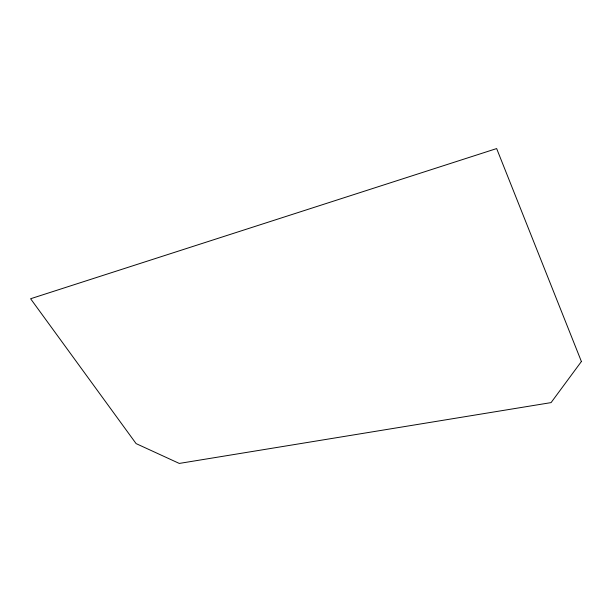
<?xml version="1.0" encoding="UTF-8"?>
<svg xmlns="http://www.w3.org/2000/svg" width="612" height="612" viewBox="0 0 612 612"><rect width="100%" height="100%" fill="white"/><g stroke="black" fill="none" stroke-linecap="round" stroke-linejoin="round"><path stroke-width="0.92" d="M581.4 361.516L551.068 402.612L179.285 463.429L136.094 443.601L30.6 298.74L496.646 148.571L581.4 361.516"/></g></svg>
